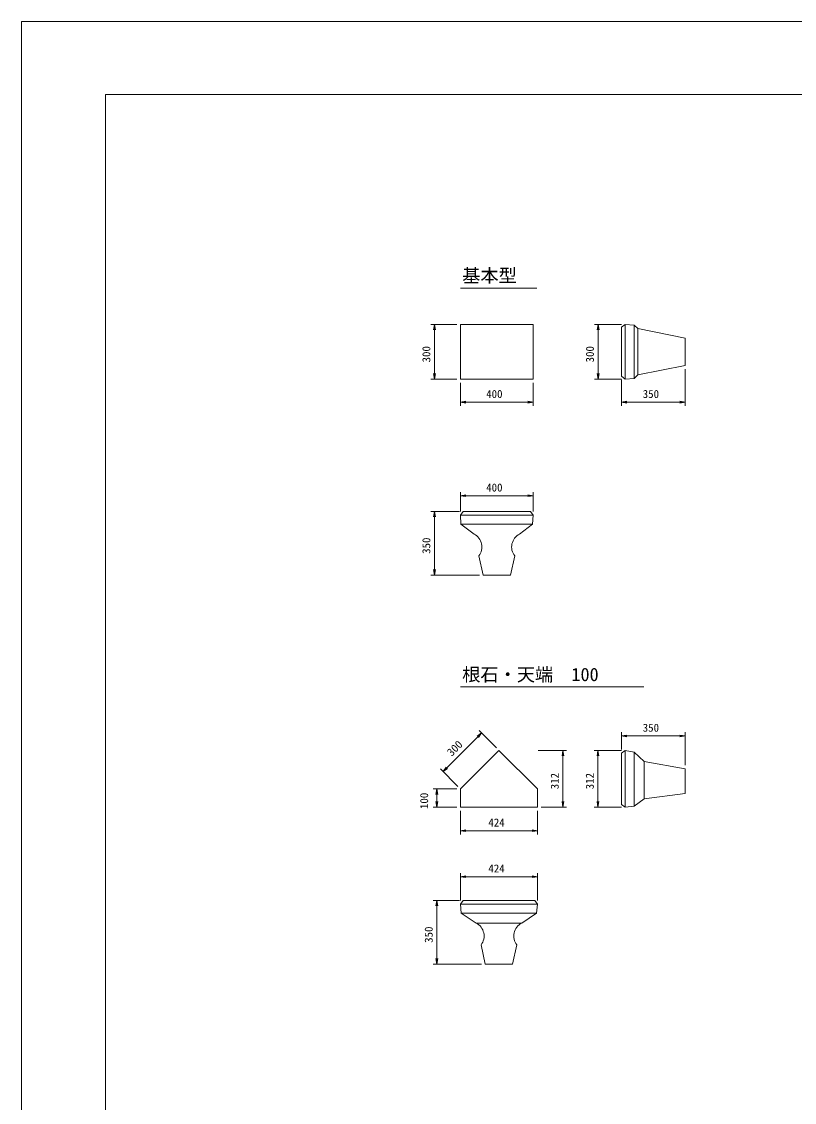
# Model space of a CAD drawing. Units: millimetres, scale not verified. Extents: x 5 to 84105, y -1 to 59399.
# Drawn here: x 5 to 21231, y 29699 to 59399 of the extents above; entities that cross this region are included whole.
import ezdxf
from ezdxf.enums import TextEntityAlignment as Align

# ---------------------------------------------------------------- set-up
doc = ezdxf.new("R2010")
doc.units = ezdxf.units.MM
doc.header["$LTSCALE"] = 100
for name, color, linetype, lineweight in [('0_2', 7, 'Continuous', 13), ('D-STR-DIM_寸法_', 7, 'Continuous', 18), ('D-STR_構造物外形線_', 1, 'Continuous', 18), ('D-TTL-TXT_文字_', 7, 'Continuous', 18), ('D-TTL_外枠_', 2, 'Continuous', 18), ('DEFPOINTS_3', 8, 'Continuous', 18)]:
    doc.layers.add(name, color=color, linetype=linetype, lineweight=lineweight)
doc.styles.add('ＭＳ ゴシック', font='')
doc.styles.get('ＭＳ ゴシック').set_extended_font_data('MS Gothic')

msp = doc.modelspace()

# ---------------------------------------------------------------- linework, layer by layer
at = {"layer": '0_2'}
for p, q in [((11321.8, 50926.8), (11346.8, 51076.8)), ((11346.8, 51076.8), (11371.8, 50926.8)), ((11346.8, 51076.8), (11346.8, 50926.8)), ((15815.2, 50926.8), (15840.2, 51076.8)), ((15840.2, 51076.8), (15865.2, 50926.8)), ((15840.2, 51076.8), (15840.2, 50926.8)), ((11346.8, 49576.8), (11321.8, 49726.8)), ((11371.8, 49726.8), (11346.8, 49576.8)), ((11346.8, 49576.8), (11346.8, 49726.8)), ((15840.2, 49576.8), (15815.2, 49726.8)), ((15865.2, 49726.8), (15840.2, 49576.8)), ((15840.2, 49576.8), (15840.2, 49726.8)), ((12056.2, 48940.9), (12206.2, 48965.9)), ((12206.2, 48915.9), (12056.2, 48940.9)), ((12056.2, 48940.9), (12206.2, 48940.9)), ((13906.2, 48965.9), (14056.2, 48940.9)), ((14056.2, 48940.9), (13906.2, 48915.9)), ((14056.2, 48940.9), (13906.2, 48940.9)), ((16483.4, 48940.9), (16633.4, 48965.9)), ((16633.4, 48915.9), (16483.4, 48940.9)), ((16483.4, 48940.9), (16633.4, 48940.9)), ((18083.4, 48965.9), (18233.4, 48940.9)), ((18233.4, 48940.9), (18083.4, 48915.9)), ((18233.4, 48940.9), (18083.4, 48940.9)), ((12056.2, 46369.5), (12206.2, 46394.5)), ((12206.2, 46344.5), (12056.2, 46369.5)), ((12056.2, 46369.5), (12206.2, 46369.5)), ((13906.2, 46394.5), (14056.2, 46369.5)), ((14056.2, 46369.5), (13906.2, 46344.5)), ((14056.2, 46369.5), (13906.2, 46369.5)), ((11321.8, 45790.3), (11346.8, 45940.3)), ((11346.8, 45940.3), (11371.8, 45790.3)), ((11346.8, 45940.3), (11346.8, 45790.3)), ((11346.8, 44190.3), (11321.8, 44340.3)), ((11371.8, 44340.3), (11346.8, 44190.3)), ((11346.8, 44190.3), (11346.8, 44340.3)), ((12515.9, 39761.7), (12639.6, 39850.1)), ((12639.6, 39850.1), (12533.5, 39744.1)), ((12639.6, 39850.1), (12551.2, 39726.4)), ((16483.4, 39769), (16633.4, 39794)), ((16633.4, 39744), (16483.4, 39769)), ((16483.4, 39769), (16633.4, 39769)), ((18083.4, 39794), (18233.4, 39769)), ((18233.4, 39769), (18083.4, 39744)), ((18233.4, 39769), (18083.4, 39769)), ((14849.1, 39223.5), (14874.1, 39373.5)), ((14874.1, 39373.5), (14899.1, 39223.5)), ((14874.1, 39373.5), (14874.1, 39223.5)), ((15811, 39223.5), (15836, 39373.5)), ((15836, 39373.5), (15861, 39223.5)), ((15836, 39373.5), (15836, 39223.5)), ((11579.6, 38790.1), (11668, 38913.9)), ((11579.6, 38790.1), (11685.7, 38896.2)), ((11703.3, 38878.5), (11579.6, 38790.1)), ((11386.7, 38163.5), (11411.7, 38313.5)), ((11411.7, 38313.5), (11436.7, 38163.5)), ((11411.7, 38313.5), (11411.7, 38163.5)), ((11411.7, 37813.5), (11386.7, 37963.5)), ((11436.7, 37963.5), (11411.7, 37813.5)), ((11411.7, 37813.5), (11411.7, 37963.5)), ((14874.1, 37813.5), (14849.1, 37963.5)), ((14899.1, 37963.5), (14874.1, 37813.5)), ((14874.1, 37813.5), (14874.1, 37963.5)), ((15836, 37813.5), (15811, 37963.5)), ((15861, 37963.5), (15836, 37813.5)), ((15836, 37813.5), (15836, 37963.5)), ((12056.2, 37164.4), (12206.2, 37189.4)), ((12206.2, 37139.4), (12056.2, 37164.4)), ((12056.2, 37164.4), (12206.2, 37164.4)), ((14026.2, 37189.4), (14176.2, 37164.4)), ((14176.2, 37164.4), (14026.2, 37139.4)), ((14176.2, 37164.4), (14026.2, 37164.4)), ((12056.2, 35901.7), (12206.2, 35926.7)), ((12206.2, 35876.7), (12056.2, 35901.7)), ((12056.2, 35901.7), (12206.2, 35901.7)), ((14026.2, 35926.7), (14176.2, 35901.7)), ((14176.2, 35901.7), (14026.2, 35876.7)), ((14176.2, 35901.7), (14026.2, 35901.7)), ((11386.7, 35100.7), (11411.7, 35250.7)), ((11411.7, 35250.7), (11436.7, 35100.7)), ((11411.7, 35250.7), (11411.7, 35100.7)), ((11411.7, 33500.7), (11386.7, 33650.7)), ((11436.7, 33650.7), (11411.7, 33500.7)), ((11411.7, 33500.7), (11411.7, 33650.7))]:
    msp.add_line(p, q, dxfattribs=at)
at = {"layer": 'D-STR-DIM_寸法_'}
for p, q in [((11956.2, 51076.8), (11246.8, 51076.8)), ((11346.8, 50926.8), (11346.8, 49726.8)), ((16483.4, 51076.8), (15740.2, 51076.8)), ((15840.2, 50926.8), (15840.2, 49726.8)), ((18233.4, 49851.8), (18233.4, 48840.9)), ((11956.2, 49576.8), (11246.8, 49576.8)), ((12056.2, 49476.8), (12056.2, 48840.9)), ((14056.2, 49476.8), (14056.2, 48840.9)), ((16483.4, 49576.8), (15740.2, 49576.8)), ((16483.4, 49551.8), (16483.4, 48840.9)), ((13906.2, 48940.9), (12206.2, 48940.9)), ((18083.4, 48940.9), (16633.4, 48940.9)), ((12056.2, 45940.3), (12056.2, 46469.5)), ((13906.2, 46369.5), (12206.2, 46369.5)), ((14056.2, 45939.8), (14056.2, 46469.5)), ((12031.2, 45940.3), (11246.8, 45940.3)), ((11346.8, 45790.3), (11346.8, 44340.3)), ((12581.2, 44190.3), (11246.8, 44190.3)), ((13045.5, 39444.2), (12568.9, 39920.8)), ((16483.4, 39398.5), (16483.4, 39869)), ((18233.4, 38963.5), (18233.4, 39869)), ((12533.5, 39744.1), (11685.7, 38896.2)), ((16633.4, 39769), (18083.4, 39769)), ((14195.2, 39373.5), (14974.1, 39373.5)), ((14874.1, 37963.5), (14874.1, 39223.5)), ((16483.4, 39373.5), (15736, 39373.5)), ((15836, 39223.5), (15836, 37963.5)), ((11985.5, 38384.2), (11508.9, 38860.8)), ((11956.2, 38313.5), (11311.7, 38313.5)), ((11411.7, 38163.5), (11411.7, 37963.5)), ((11956.2, 37813.5), (11311.7, 37813.5)), ((14276.2, 37813.5), (14974.1, 37813.5)), ((16483.4, 37813.5), (15736, 37813.5)), ((12056.2, 37713.5), (12056.2, 37064.4)), ((14176.2, 37713.5), (14176.2, 37064.4)), ((14026.2, 37164.4), (12206.2, 37164.4)), ((12056.2, 35250.7), (12056.2, 36001.7)), ((14176.2, 35250.7), (14176.2, 36001.7)), ((12206.2, 35901.7), (14026.2, 35901.7)), ((12031.2, 35250.7), (11311.7, 35250.7)), ((11411.7, 35100.7), (11411.7, 33650.7)), ((12641.2, 33500.7), (11311.7, 33500.7))]:
    msp.add_line(p, q, dxfattribs=at)
at = {"layer": 'D-STR_構造物外形線_'}
for p, q in [((12056.2, 51076.8), (12056.2, 49576.8)), ((14056.2, 51076.8), (12056.2, 51076.8)), ((14056.2, 49576.8), (14056.2, 51076.8)), ((16583.4, 51076.8), (16483.4, 51001.8)), ((16483.4, 51001.8), (16483.4, 49651.8)), ((16833.4, 51061.8), (16583.4, 51076.8)), ((16583.4, 51076.8), (16583.4, 49576.8)), ((16833.4, 51061.8), (16929.8, 50961.8)), ((16833.4, 51061.8), (16833.4, 49591.8)), ((16929.8, 50961.8), (18233.4, 50701.8)), ((16929.8, 50961.8), (16929.8, 49691.8)), ((18233.4, 50701.8), (18233.4, 49951.8)), ((18233.4, 49951.8), (16929.8, 49691.8)), ((16483.4, 49651.8), (16583.4, 49576.8)), ((16929.8, 49691.8), (16833.4, 49591.8)), ((12056.2, 49576.8), (14056.2, 49576.8)), ((16583.4, 49576.8), (16833.4, 49591.8)), ((12131.2, 45940.3), (12056.2, 45840.3)), ((12056.2, 45840.3), (12071.2, 45590.3)), ((12056.2, 45840.3), (14056.2, 45840.3)), ((13981.2, 45940.3), (12131.2, 45940.3)), ((14056.2, 45840.3), (13981.2, 45940.3)), ((14041.2, 45590.3), (14056.2, 45840.3)), ((12431.2, 45315.3), (12071.2, 45590.3)), ((12071.2, 45590.3), (14041.2, 45590.3)), ((13681.2, 45315.3), (14041.2, 45590.3)), ((12564.6, 44715.3), (12681.2, 44190.3)), ((13431.2, 44190.3), (13547.9, 44715.3)), ((12681.2, 44190.3), (13431.2, 44190.3)), ((12056.2, 38313.5), (13116.2, 39373.5)), ((13116.2, 39373.5), (14176.2, 38313.5)), ((16583.4, 39373.5), (16483.4, 39298.5)), ((16483.4, 39298.5), (16483.4, 37888.5)), ((16583.4, 39373.5), (16583.4, 37813.5)), ((16583.4, 39373.5), (16833.4, 39323.5)), ((16833.4, 39323.5), (17108.4, 39063.5)), ((16833.4, 39323.5), (16833.4, 37838.5)), ((17108.4, 39063.5), (18233.4, 38863.5)), ((17108.4, 39063.5), (17108.4, 38038.5)), ((18233.4, 38863.5), (18233.4, 38188.5)), ((12056.2, 37813.5), (12056.2, 38313.5)), ((14176.2, 38313.5), (14176.2, 37813.5)), ((17108.4, 38038.5), (16833.4, 37838.5)), ((18233.4, 38188.5), (17108.4, 38038.5)), ((12056.2, 37813.5), (14176.2, 37813.5)), ((16483.4, 37888.5), (16583.4, 37813.5)), ((16583.4, 37813.5), (16833.4, 37838.5)), ((12131.2, 35250.7), (12056.2, 35150.7)), ((12056.2, 35150.7), (14176.2, 35150.7)), ((12056.2, 35150.7), (12081.2, 34900.7)), ((14101.2, 35250.7), (12131.2, 35250.7)), ((14176.2, 35150.7), (14101.2, 35250.7)), ((14176.2, 35150.7), (14151.2, 34900.7)), ((14151.2, 34900.7), (12081.2, 34900.7)), ((12081.2, 34900.7), (12491.2, 34625.7)), ((14151.2, 34900.7), (13741.2, 34625.7)), ((12491.2, 34625.7), (13741.2, 34625.7)), ((12741.2, 33500.7), (12624.6, 34025.7)), ((13491.2, 33500.7), (13607.9, 34025.7)), ((12741.2, 33500.7), (13491.2, 33500.7))]:
    msp.add_line(p, q, dxfattribs=at)
for centre, start, end in [((12248, 44959.7), 322.32775, 62.72987), ((13864.5, 44959.7), 117.27013, 217.67225), ((12308, 34270.2), 322.32775, 62.72987), ((13924.5, 34270.2), 117.27013, 217.67225)]:
    msp.add_arc(centre, 400, start, end, dxfattribs=at)
at = {"layer": 'D-TTL-TXT_文字_'}
for p, q in [((12056.2, 52076.8), (14153.2, 52076.8)), ((12056.2, 41115.3), (17099.9, 41115.3))]:
    msp.add_line(p, q, dxfattribs=at)
at = {"layer": 'D-TTL_外枠_'}
for p, q in [((2305.1, 57399.1), (81805.1, 57399.1)), ((2305.1, 1999.1), (2305.1, 57399.1))]:
    msp.add_line(p, q, dxfattribs=at)
at = {"layer": 'DEFPOINTS_3'}
for p, q in [((5.1, 59399.1), (84105.1, 59399.1)), ((5.1, -0.9), (5.1, 59399.1))]:
    msp.add_line(p, q, dxfattribs=at)

# ---------------------------------------------------------------- texts
at = {"layer": 'D-STR-DIM_寸法_', "style": 'ＭＳ ゴシック'}
for s, rotation, p in [('300', 90, (11296.8, 50033.6)), ('300', 90, (15790.2, 50033.6)), ('350', 90, (11296.8, 44772.1)), ('300', 45, (11867, 39148.2)), ('312', 90, (14824.1, 38303.4)), ('312', 90, (15786, 38303.4)), ('100', 90, (11236.7, 37759.7)), ('350', 90, (11361.7, 34082.6))]:
    msp.add_text(s, height=219.9, rotation=rotation, dxfattribs=at).set_placement(p, align=Align.BOTTOM_LEFT)
for s, p in [('400', (12765.4, 48990.9)), ('350', (17065.2, 48990.9)), ('400', (12765.4, 46419.5)), ('350', (17065.2, 39819)), ('424', (12824.6, 37214.4)), ('424', (12824.6, 35951.7))]:
    msp.add_text(s, height=219.9, dxfattribs=at).set_placement(p, align=Align.BOTTOM_LEFT)
at = {"layer": 'D-TTL-TXT_文字_', "style": 'ＭＳ ゴシック'}
for s, p in [('基本型', (12106.2, 52126.8)), ('根石・天端\u3000100', (12106.2, 41165.3))]:
    msp.add_text(s, height=366.6, dxfattribs=at).set_placement(p, align=Align.BOTTOM_LEFT)

doc.saveas('drawing.dxf')
